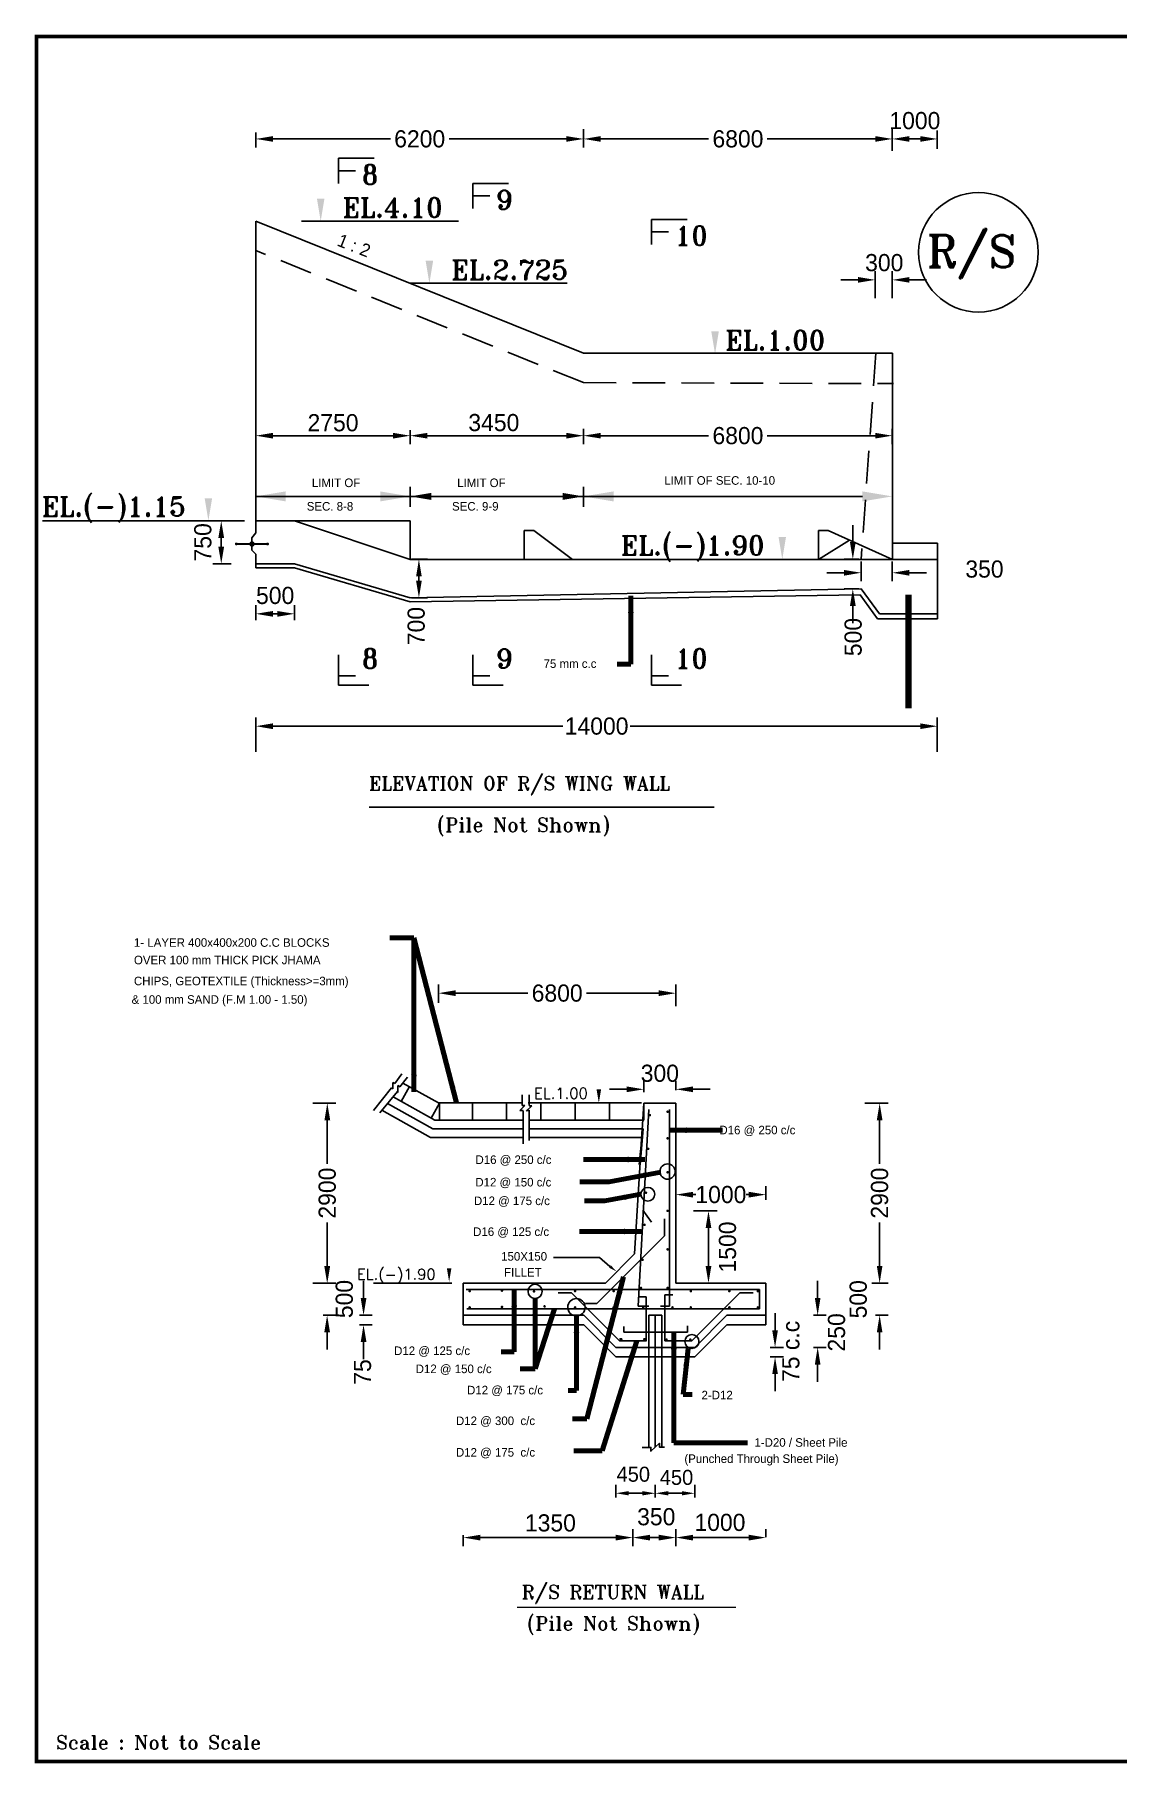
# Model space of a CAD drawing. Extents: x -377620 to 406987, y -326460 to -226264.
# Drawn here: x 245861 to 258494, y -253836 to -233666 of the extents above; entities that cross this region are included whole.
import ezdxf

# ---------------------------------------------------------------- set-up
doc = ezdxf.new("R2010")
doc.units = 0
doc.header["$LTSCALE"] = 300
doc.header["$MEASUREMENT"] = 0
doc.linetypes.add('DASHED2', pattern=[9.525, 6.35, -3.175])
doc.layers.get('DEFPOINTS').update_dxf_attribs({"linetype": 'CONTINUOUS'})
doc.layers.add('LINE', color=7, linetype='CONTINUOUS')
doc.styles.add('BIG', font='ROMANT.SHX')
doc.dimstyles.new('3', dxfattribs={"dimtxt": 225, "dimasz": 350, "dimexe": 100, "dimexo": 25, "dimgap": 9, "dimtad": 0, "dimdec": 0, "dimzin": 0, "dimdsep": 46, "dimtxsty": 'Standard', "dimcen": 0, "dimclrd": 5, "dimclre": 6, "dimclrt": 256, "dimadec": 0, "dimazin": 0, "dimtfac": 1, "dimtdec": 0, "dimtofl": 0, "dimtmove": 2, "dimatfit": 3, "dimfxl": 1, "dimtolj": 1, "dimtzin": 0, "dimarcsym": 0})

# ---------------------------------------------------------------- blocks, each defined once
blk = doc.blocks.new('*D185')
at = {"layer": 'DEFPOINTS', "color": 0}
for p in [(250232, -239788), (250232, -240238), (250345, -240238)]:
    blk.add_point(p, dxfattribs=at)
at = {"layer": 'LINE', "color": 7}
for p, q in [((250257, -239788), (250445, -239788)), ((250345, -239988), (250345, -240038)), ((250257, -240238), (250445, -240238))]:
    blk.add_line(p, q, dxfattribs=at)
for points in [[(250312, -239988), (250378, -239988), (250345, -239788)], [(250312, -240038), (250378, -240038), (250345, -240238)]]:
    blk.add_solid(points, dxfattribs=at)
at = {"layer": 'LINE', "color": 7, "insert": (250314, -240567), "char_height": 200, "attachment_point": 5, "rotation": 90}
blk.add_mtext('\\A1;700', dxfattribs=at)
blk = doc.blocks.new('*D186')
at = {"layer": 'DEFPOINTS', "color": 0}
for p in [(255407, -239788), (255504, -239788), (255504, -240132)]:
    blk.add_point(p, dxfattribs=at)
at = {"layer": 'LINE', "color": 7}
for p, q in [((255407, -239588), (255407, -239388)), ((255479, -239788), (255307, -239788)), ((255479, -240132), (255307, -240132)), ((255407, -240332), (255407, -240532))]:
    blk.add_line(p, q, dxfattribs=at)
for points in [[(255374, -239588), (255441, -239588), (255407, -239788)], [(255374, -240332), (255441, -240332), (255407, -240132)]]:
    blk.add_solid(points, dxfattribs=at)
at = {"layer": 'LINE', "color": 7, "insert": (255412, -240695), "char_height": 200, "attachment_point": 5, "rotation": 90}
blk.add_mtext('\\A1;500', dxfattribs=at)
blk = doc.blocks.new('*D187')
at = {"layer": 'DEFPOINTS', "color": 0}
for p in [(248442, -241735), (248442, -242058), (256393, -242058)]:
    blk.add_point(p, dxfattribs=at)
at = {"layer": 'LINE', "color": 7}
for p, q in [((248442, -242033), (248442, -241635)), ((248642, -241735), (252025, -241735)), ((256193, -241735), (252810, -241735)), ((256393, -242033), (256393, -241635))]:
    blk.add_line(p, q, dxfattribs=at)
for points in [[(248642, -241702), (248642, -241769), (248442, -241735)], [(256193, -241702), (256193, -241769), (256393, -241735)]]:
    blk.add_solid(points, dxfattribs=at)
at = {"layer": 'LINE', "color": 7, "insert": (252418, -241735), "char_height": 200, "attachment_point": 5}
blk.add_mtext('\\A1;14000', dxfattribs=at)
blk = doc.blocks.new('*D188')
at = {"layer": 'DEFPOINTS', "color": 0}
for p in [(248442, -240424), (248442, -240522), (248893, -240522)]:
    blk.add_point(p, dxfattribs=at)
at = {"layer": 'LINE', "color": 7}
for p, q in [((248442, -240497), (248442, -240324)), ((248893, -240497), (248893, -240324)), ((248693, -240424), (248642, -240424))]:
    blk.add_line(p, q, dxfattribs=at)
for points in [[(248642, -240391), (248642, -240458), (248442, -240424)], [(248693, -240391), (248693, -240458), (248893, -240424)]]:
    blk.add_solid(points, dxfattribs=at)
at = {"layer": 'LINE', "color": 7, "insert": (248668, -240211), "char_height": 200, "attachment_point": 5}
blk.add_mtext('\\A1;500', dxfattribs=at)
blk = doc.blocks.new('*D189')
at = {"layer": 'DEFPOINTS', "color": 0}
for p in [(248442, -238255), (248442, -238346), (250243, -238271)]:
    blk.add_point(p, dxfattribs=at)
at = {"layer": 'LINE', "color": 7}
for p, q in [((248442, -238280), (248442, -238446)), ((250043, -238346), (248642, -238346)), ((250243, -238296), (250243, -238446))]:
    blk.add_line(p, q, dxfattribs=at)
for points in [[(248642, -238313), (248642, -238379), (248442, -238346)], [(250043, -238313), (250043, -238379), (250243, -238346)]]:
    blk.add_solid(points, dxfattribs=at)
at = {"layer": 'LINE', "color": 7, "insert": (249343, -238196), "char_height": 200, "attachment_point": 5}
blk.add_mtext('\\A1;2750', dxfattribs=at)
blk = doc.blocks.new('*D190')
at = {"layer": 'DEFPOINTS', "color": 0}
for p in [(252266, -238239), (255868, -238239), (255868, -238346)]:
    blk.add_point(p, dxfattribs=at)
at = {"layer": 'LINE', "color": 7}
for p, q in [((252266, -238264), (252266, -238446)), ((252466, -238346), (253725, -238346)), ((255668, -238346), (254409, -238346)), ((255868, -238264), (255868, -238446))]:
    blk.add_line(p, q, dxfattribs=at)
for points in [[(252466, -238313), (252466, -238379), (252266, -238346)], [(255668, -238313), (255668, -238379), (255868, -238346)]]:
    blk.add_solid(points, dxfattribs=at)
at = {"layer": 'LINE', "color": 7, "insert": (254067, -238346), "char_height": 200, "attachment_point": 5}
blk.add_mtext('\\A1;6800', dxfattribs=at)
blk = doc.blocks.new('*D191')
at = {"layer": 'DEFPOINTS', "color": 0}
for p in [(248156, -239338), (248039, -239841), (248178, -239841)]:
    blk.add_point(p, dxfattribs=at)
at = {"layer": 'LINE', "color": 7}
for p, q in [((248131, -239338), (247939, -239338)), ((248039, -239538), (248039, -239641)), ((248153, -239841), (247939, -239841))]:
    blk.add_line(p, q, dxfattribs=at)
for points in [[(248005, -239538), (248072, -239538), (248039, -239338)], [(248005, -239641), (248072, -239641), (248039, -239841)]]:
    blk.add_solid(points, dxfattribs=at)
at = {"layer": 'LINE', "color": 7, "insert": (247825, -239590), "char_height": 200, "attachment_point": 5, "rotation": 90}
blk.add_mtext('\\A1;750', dxfattribs=at)
blk = doc.blocks.new('*D192')
at = {"layer": 'DEFPOINTS', "color": 0}
for p in [(255668, -236528), (255668, -236767), (255868, -236767)]:
    blk.add_point(p, dxfattribs=at)
at = {"layer": 'LINE', "color": 7}
for p, q in [((255468, -236528), (255268, -236528)), ((255668, -236742), (255668, -236428)), ((255868, -236742), (255868, -236428)), ((256068, -236528), (256268, -236528))]:
    blk.add_line(p, q, dxfattribs=at)
for points in [[(255468, -236495), (255468, -236561), (255668, -236528)], [(256068, -236495), (256068, -236561), (255868, -236528)]]:
    blk.add_solid(points, dxfattribs=at)
at = {"layer": 'LINE', "color": 7, "insert": (255774, -236328), "char_height": 200, "attachment_point": 5}
blk.add_mtext('\\A1;300', dxfattribs=at)
blk = doc.blocks.new('*D193')
at = {"layer": 'DEFPOINTS', "color": 0}
for p in [(252266, -234743), (255868, -234743), (255868, -234884)]:
    blk.add_point(p, dxfattribs=at)
at = {"layer": 'LINE', "color": 7}
for p, q in [((252266, -234768), (252266, -234984)), ((255868, -234768), (255868, -234984)), ((252466, -234884), (253725, -234884)), ((255668, -234884), (254409, -234884))]:
    blk.add_line(p, q, dxfattribs=at)
for points in [[(252466, -234851), (252466, -234917), (252266, -234884)], [(255668, -234851), (255668, -234917), (255868, -234884)]]:
    blk.add_solid(points, dxfattribs=at)
at = {"layer": 'LINE', "color": 7, "insert": (254067, -234884), "char_height": 200, "attachment_point": 5}
blk.add_mtext('\\A1;6800', dxfattribs=at)
blk = doc.blocks.new('*D194')
at = {"layer": 'DEFPOINTS', "color": 0}
for p in [(256393, -234884), (255868, -235049), (256393, -235026)]:
    blk.add_point(p, dxfattribs=at)
at = {"layer": 'LINE', "color": 7}
for p, q in [((255868, -235024), (255868, -234784)), ((256068, -234884), (256193, -234884)), ((256393, -235001), (256393, -234784))]:
    blk.add_line(p, q, dxfattribs=at)
for points in [[(256068, -234851), (256068, -234917), (255868, -234884)], [(256193, -234851), (256193, -234917), (256393, -234884)]]:
    blk.add_solid(points, dxfattribs=at)
at = {"layer": 'LINE', "color": 7, "insert": (256131, -234671), "char_height": 200, "attachment_point": 5}
blk.add_mtext('\\A1;1000', dxfattribs=at)
blk = doc.blocks.new('*D195')
at = {"layer": 'DEFPOINTS', "color": 0}
for p in [(252266, -234743), (248442, -234784), (252266, -234884)]:
    blk.add_point(p, dxfattribs=at)
at = {"layer": 'LINE', "color": 7}
for p, q in [((252266, -234768), (252266, -234984)), ((248442, -234809), (248442, -234984)), ((248642, -234884), (250012, -234884)), ((252066, -234884), (250696, -234884))]:
    blk.add_line(p, q, dxfattribs=at)
for points in [[(248642, -234851), (248642, -234917), (248442, -234884)], [(252066, -234851), (252066, -234917), (252266, -234884)]]:
    blk.add_solid(points, dxfattribs=at)
at = {"layer": 'LINE', "color": 7, "insert": (250354, -234884), "char_height": 200, "attachment_point": 5}
blk.add_mtext('\\A1;6200', dxfattribs=at)
blk = doc.blocks.new('*D196')
at = {"layer": 'DEFPOINTS', "color": 0}
for p in [(255504, -239788), (255868, -239788), (255504, -239945)]:
    blk.add_point(p, dxfattribs=at)
at = {"layer": 'LINE', "color": 7}
for p, q in [((255304, -239945), (255104, -239945)), ((255504, -239813), (255504, -240045)), ((255868, -239813), (255868, -240045)), ((256068, -239945), (256268, -239945))]:
    blk.add_line(p, q, dxfattribs=at)
for points in [[(255304, -239912), (255304, -239979), (255504, -239945)], [(256068, -239912), (256068, -239979), (255868, -239945)]]:
    blk.add_solid(points, dxfattribs=at)
at = {"layer": 'LINE', "color": 7, "insert": (256943, -239903), "char_height": 200, "attachment_point": 5}
blk.add_mtext('\\A1;350', dxfattribs=at)
blk = doc.blocks.new('*D197')
at = {"layer": 'DEFPOINTS', "color": 0}
for p in [(250243, -238255), (250243, -238346), (252266, -238271)]:
    blk.add_point(p, dxfattribs=at)
at = {"layer": 'LINE', "color": 7}
for p, q in [((250243, -238280), (250243, -238446)), ((252066, -238346), (250443, -238346)), ((252266, -238296), (252266, -238446))]:
    blk.add_line(p, q, dxfattribs=at)
for points in [[(250443, -238313), (250443, -238379), (250243, -238346)], [(252066, -238313), (252066, -238379), (252266, -238346)]]:
    blk.add_solid(points, dxfattribs=at)
at = {"layer": 'LINE', "color": 7, "insert": (251219, -238194), "char_height": 200, "attachment_point": 5}
blk.add_mtext('\\A1;3450', dxfattribs=at)
blk = doc.blocks.new('*D793')
at = {"layer": 'DEFPOINTS', "color": 0}
for p in [(254417, -248982), (254500, -248982), (254417, -249094)]:
    blk.add_point(p, dxfattribs=at)
at = {"layer": 'LINE', "color": 7}
for p, q in [((254500, -248782), (254500, -248582)), ((254442, -248982), (254600, -248982)), ((254442, -249094), (254600, -249094)), ((254500, -249294), (254500, -249494))]:
    blk.add_line(p, q, dxfattribs=at)
for points in [[(254467, -248782), (254533, -248782), (254500, -248982)], [(254467, -249294), (254533, -249294), (254500, -249094)]]:
    blk.add_solid(points, dxfattribs=at)
at = {"layer": 'LINE', "color": 7, "insert": (254685, -249029), "char_height": 200, "attachment_point": 5, "rotation": 90}
blk.add_mtext('\\A1;75 c.c', dxfattribs=at)
blk = doc.blocks.new('*D794')
at = {"layer": 'DEFPOINTS', "color": 0}
for p in [(249203, -248232), (249274, -248232), (249203, -248607)]:
    blk.add_point(p, dxfattribs=at)
at = {"layer": 'LINE', "color": 7}
for p, q in [((249274, -248032), (249274, -247832)), ((249228, -248232), (249374, -248232)), ((249228, -248607), (249374, -248607)), ((249274, -248807), (249274, -249007))]:
    blk.add_line(p, q, dxfattribs=at)
for points in [[(249241, -248032), (249308, -248032), (249274, -248232)], [(249241, -248807), (249308, -248807), (249274, -248607)]]:
    blk.add_solid(points, dxfattribs=at)
at = {"layer": 'LINE', "color": 7, "insert": (249475, -248418), "char_height": 200, "attachment_point": 5, "rotation": 90}
blk.add_mtext('\\A1;500', dxfattribs=at)
blk = doc.blocks.new('*D795')
at = {"layer": 'DEFPOINTS', "color": 0}
for p in [(253343, -247147), (254393, -247200), (254393, -247286)]:
    blk.add_point(p, dxfattribs=at)
at = {"layer": 'LINE', "color": 7}
for p, q in [((253343, -247172), (253343, -247300)), ((253543, -247200), (253576, -247200)), ((254193, -247200), (254161, -247200)), ((254393, -247261), (254393, -247100))]:
    blk.add_line(p, q, dxfattribs=at)
for points in [[(253543, -247167), (253543, -247234), (253343, -247200)], [(254193, -247167), (254193, -247234), (254393, -247200)]]:
    blk.add_solid(points, dxfattribs=at)
at = {"layer": 'LINE', "color": 7, "insert": (253868, -247200), "char_height": 200, "attachment_point": 5}
blk.add_mtext('\\A1;1000', dxfattribs=at)
blk = doc.blocks.new('*D796')
at = {"layer": 'DEFPOINTS', "color": 0}
for p in [(254922, -248607), (254997, -248607), (254922, -248982)]:
    blk.add_point(p, dxfattribs=at)
at = {"layer": 'LINE', "color": 7}
for p, q in [((254997, -248407), (254997, -248207)), ((254947, -248607), (255097, -248607)), ((254947, -248982), (255097, -248982)), ((254997, -249182), (254997, -249382))]:
    blk.add_line(p, q, dxfattribs=at)
for points in [[(254964, -248407), (255030, -248407), (254997, -248607)], [(254964, -249182), (255030, -249182), (254997, -248982)]]:
    blk.add_solid(points, dxfattribs=at)
at = {"layer": 'LINE', "color": 7, "insert": (255218, -248807), "char_height": 200, "attachment_point": 5, "rotation": 90}
blk.add_mtext('\\A1;250', dxfattribs=at)
blk = doc.blocks.new('*D797')
at = {"layer": 'DEFPOINTS', "color": 0}
for p in [(255645, -248232), (255720, -248232), (255645, -248607)]:
    blk.add_point(p, dxfattribs=at)
at = {"layer": 'LINE', "color": 7}
for p, q in [((255720, -248032), (255720, -247832)), ((255670, -248232), (255820, -248232)), ((255670, -248607), (255820, -248607)), ((255720, -248807), (255720, -249007))]:
    blk.add_line(p, q, dxfattribs=at)
for points in [[(255687, -248032), (255753, -248032), (255720, -248232)], [(255687, -248807), (255753, -248807), (255720, -248607)]]:
    blk.add_solid(points, dxfattribs=at)
at = {"layer": 'LINE', "color": 7, "insert": (255471, -248421), "char_height": 200, "attachment_point": 5, "rotation": 90}
blk.add_mtext('\\A1;500', dxfattribs=at)
blk = doc.blocks.new('*D798')
at = {"layer": 'DEFPOINTS', "color": 0}
for p in [(255524, -246132), (255720, -246132), (255603, -248232)]:
    blk.add_point(p, dxfattribs=at)
at = {"layer": 'LINE', "color": 7}
for p, q in [((255549, -246132), (255820, -246132)), ((255720, -246332), (255720, -246839)), ((255720, -248032), (255720, -247524)), ((255628, -248232), (255820, -248232))]:
    blk.add_line(p, q, dxfattribs=at)
for points in [[(255687, -246332), (255753, -246332), (255720, -246132)], [(255687, -248032), (255753, -248032), (255720, -248232)]]:
    blk.add_solid(points, dxfattribs=at)
at = {"layer": 'LINE', "color": 7, "insert": (255720, -247182), "char_height": 200, "attachment_point": 5, "rotation": 90}
blk.add_mtext('\\A1;2900', dxfattribs=at)
blk = doc.blocks.new('*D783')
at = {"layer": 'DEFPOINTS', "color": 0}
for p in [(249081, -246132), (249276, -246132), (249081, -248232)]:
    blk.add_point(p, dxfattribs=at)
at = {"layer": 'LINE', "color": 7}
for p, q in [((249106, -246132), (249376, -246132)), ((249276, -246332), (249276, -246839)), ((249276, -248032), (249276, -247524)), ((249106, -248232), (249376, -248232))]:
    blk.add_line(p, q, dxfattribs=at)
for points in [[(249243, -246332), (249310, -246332), (249276, -246132)], [(249243, -248032), (249310, -248032), (249276, -248232)]]:
    blk.add_solid(points, dxfattribs=at)
at = {"layer": 'LINE', "color": 7, "insert": (249276, -247182), "char_height": 200, "attachment_point": 5, "rotation": 90}
blk.add_mtext('\\A1;2900', dxfattribs=at)
blk = doc.blocks.new('*D784')
at = {"layer": 'DEFPOINTS', "color": 0}
for p in [(253343, -251148), (254393, -251201), (254393, -251221)]:
    blk.add_point(p, dxfattribs=at)
at = {"layer": 'LINE', "color": 7}
for p, q in [((254393, -251196), (254393, -251101)), ((253343, -251173), (253343, -251301)), ((253543, -251201), (254193, -251201))]:
    blk.add_line(p, q, dxfattribs=at)
for points in [[(253543, -251168), (253543, -251235), (253343, -251201)], [(254193, -251168), (254193, -251235), (254393, -251201)]]:
    blk.add_solid(points, dxfattribs=at)
at = {"layer": 'LINE', "color": 7, "insert": (253857, -251025), "char_height": 200, "attachment_point": 5}
blk.add_mtext('\\A1;1000', dxfattribs=at)
blk = doc.blocks.new('*D785')
at = {"layer": 'DEFPOINTS', "color": 0}
for p in [(253563, -250684), (253103, -250760), (253563, -250760)]:
    blk.add_point(p, dxfattribs=at)
at = {"layer": 'LINE', "color": 7}
for p, q in [((253103, -250735), (253103, -250584)), ((253253, -250684), (253413, -250684)), ((253563, -250735), (253563, -250584))]:
    blk.add_line(p, q, dxfattribs=at)
for points in [[(253253, -250659), (253253, -250709), (253103, -250684)], [(253413, -250659), (253413, -250709), (253563, -250684)]]:
    blk.add_solid(points, dxfattribs=at)
at = {"layer": 'LINE', "color": 7, "insert": (253350, -250500), "char_height": 175, "attachment_point": 5}
blk.add_mtext('\\A1;450', dxfattribs=at)
blk = doc.blocks.new('*D786')
at = {"layer": 'DEFPOINTS', "color": 0}
for p in [(252841, -251076), (253343, -251076), (252841, -251201)]:
    blk.add_point(p, dxfattribs=at)
at = {"layer": 'LINE', "color": 7}
for p, q in [((252841, -251101), (252841, -251301)), ((253343, -251101), (253343, -251301)), ((253143, -251201), (253041, -251201))]:
    blk.add_line(p, q, dxfattribs=at)
for points in [[(253041, -251168), (253041, -251235), (252841, -251201)], [(253143, -251168), (253143, -251235), (253343, -251201)]]:
    blk.add_solid(points, dxfattribs=at)
at = {"layer": 'LINE', "color": 7, "insert": (253114, -250959), "char_height": 200, "attachment_point": 5}
blk.add_mtext('\\A1;350', dxfattribs=at)
blk = doc.blocks.new('*D787')
at = {"layer": 'DEFPOINTS', "color": 0}
for p in [(250863, -251146), (250863, -251201), (252841, -251146)]:
    blk.add_point(p, dxfattribs=at)
at = {"layer": 'LINE', "color": 7}
for p, q in [((250863, -251171), (250863, -251301)), ((252641, -251201), (251063, -251201)), ((252841, -251171), (252841, -251301))]:
    blk.add_line(p, q, dxfattribs=at)
for points in [[(251063, -251168), (251063, -251235), (250863, -251201)], [(252641, -251168), (252641, -251235), (252841, -251201)]]:
    blk.add_solid(points, dxfattribs=at)
at = {"layer": 'LINE', "color": 7, "insert": (251879, -251031), "char_height": 200, "attachment_point": 5}
blk.add_mtext('\\A1;1350', dxfattribs=at)
blk = doc.blocks.new('*D788')
at = {"layer": 'DEFPOINTS', "color": 0}
for p in [(249628, -248607), (249699, -248607), (249628, -248719)]:
    blk.add_point(p, dxfattribs=at)
at = {"layer": 'LINE', "color": 7}
for p, q in [((249699, -248407), (249699, -248207)), ((249653, -248607), (249799, -248607)), ((249653, -248719), (249799, -248719)), ((249699, -248919), (249699, -249119))]:
    blk.add_line(p, q, dxfattribs=at)
for points in [[(249666, -248407), (249733, -248407), (249699, -248607)], [(249666, -248919), (249733, -248919), (249699, -248719)]]:
    blk.add_solid(points, dxfattribs=at)
at = {"layer": 'LINE', "color": 7, "insert": (249688, -249269), "char_height": 200, "attachment_point": 5, "rotation": 90}
blk.add_mtext('\\A1;75', dxfattribs=at)
blk = doc.blocks.new('*D789')
at = {"layer": 'DEFPOINTS', "color": 0}
for p in [(250572, -244850), (250572, -244989), (253343, -245025)]:
    blk.add_point(p, dxfattribs=at)
at = {"layer": 'LINE', "color": 7}
for p, q in [((250572, -244964), (250572, -244750)), ((250772, -244850), (251615, -244850)), ((253143, -244850), (252300, -244850)), ((253343, -245000), (253343, -244750))]:
    blk.add_line(p, q, dxfattribs=at)
for points in [[(250772, -244816), (250772, -244883), (250572, -244850)], [(253143, -244816), (253143, -244883), (253343, -244850)]]:
    blk.add_solid(points, dxfattribs=at)
at = {"layer": 'LINE', "color": 7, "insert": (251958, -244850), "char_height": 200, "attachment_point": 5}
blk.add_mtext('\\A1;6800', dxfattribs=at)
blk = doc.blocks.new('*D790')
at = {"layer": 'DEFPOINTS', "color": 0}
for p in [(252968, -246028), (253343, -245971), (253343, -246007)]:
    blk.add_point(p, dxfattribs=at)
at = {"layer": 'LINE', "color": 7}
for p, q in [((252768, -245971), (252568, -245971)), ((252968, -246003), (252968, -245871)), ((253343, -245982), (253343, -245871)), ((253543, -245971), (253743, -245971))]:
    blk.add_line(p, q, dxfattribs=at)
for points in [[(252768, -245938), (252768, -246005), (252968, -245971)], [(253543, -245938), (253543, -246005), (253343, -245971)]]:
    blk.add_solid(points, dxfattribs=at)
at = {"layer": 'LINE', "color": 7, "insert": (253156, -245785), "char_height": 200, "attachment_point": 5}
blk.add_mtext('\\A1;300', dxfattribs=at)
blk = doc.blocks.new('*D791')
at = {"layer": 'DEFPOINTS', "color": 0}
for p in [(253103, -250684), (252642, -250760), (253103, -250760)]:
    blk.add_point(p, dxfattribs=at)
at = {"layer": 'LINE', "color": 7}
for p, q in [((252642, -250735), (252642, -250584)), ((252792, -250684), (252953, -250684)), ((253103, -250735), (253103, -250584))]:
    blk.add_line(p, q, dxfattribs=at)
for points in [[(252792, -250659), (252792, -250709), (252642, -250684)], [(252953, -250659), (252953, -250709), (253103, -250684)]]:
    blk.add_solid(points, dxfattribs=at)
at = {"layer": 'LINE', "color": 7, "insert": (252846, -250463), "char_height": 175, "attachment_point": 5}
blk.add_mtext('\\A1;450', dxfattribs=at)
blk = doc.blocks.new('*D792')
at = {"layer": 'DEFPOINTS', "color": 0}
for p in [(253523, -247390), (253598, -248232), (253723, -248232)]:
    blk.add_point(p, dxfattribs=at)
at = {"layer": 'LINE', "color": 7}
for p, q in [((253548, -247390), (253823, -247390)), ((253723, -247590), (253723, -248032)), ((253623, -248232), (253823, -248232))]:
    blk.add_line(p, q, dxfattribs=at)
for points in [[(253690, -247590), (253757, -247590), (253723, -247390)], [(253690, -248032), (253757, -248032), (253723, -248232)]]:
    blk.add_solid(points, dxfattribs=at)
at = {"layer": 'LINE', "color": 7, "insert": (253946, -247811), "char_height": 200, "attachment_point": 5, "rotation": 90}
blk.add_mtext('\\A1;1500', dxfattribs=at)

msp = doc.modelspace()

# ---------------------------------------------------------------- linework, layer by layer
at = {"layer": 'LINE', "color": 7}
for p, q in [((249406.5387, -235109.3158), (249406.5387, -235403.3158)), ((249406.5387, -235109.3158), (249822.5387, -235109.3158)), ((249406.5387, -235254.3158), (249605.5387, -235254.3158)), ((250973.222, -235403.3158), (250973.222, -235697.3158)), ((250973.222, -235403.3158), (251389.222, -235403.3158)), ((250973.222, -235548.3158), (251172.222, -235548.3158)), ((252266.1021, -237383.5873), (248442.1021, -235842.5888)), ((248442.1021, -235842.5888), (248442.1021, -239338.4559)), ((248442.1021, -235842.5888), (248442.1021, -236842.5888)), ((248975.1021, -235842.5888), (250808.1021, -235842.5888)), ((253057.2815, -235822.0396), (253057.2815, -236116.0396)), ((253057.2815, -235822.0396), (253473.2815, -235822.0396)), ((253057.2815, -235967.0396), (253256.2815, -235967.0396)), ((250243.1738, -236568.386), (252076.1738, -236568.386)), ((252266.1021, -237383.5873), (255868.1738, -237383.5873)), ((255868.1738, -237383.5873), (255868.1738, -239788.4559)), ((250243.1738, -238941.3158), (250243.1738, -239176.3158)), ((250243.1738, -238941.3158), (250243.1738, -239176.3158)), ((252266.1021, -238941.3158), (252266.1021, -239176.3158)), ((255868.1738, -238930.3158), (255868.1738, -239154.3158)), ((248442.1021, -239054.5726), (254522.5051, -239054.3158)), ((255518.1738, -239054.3158), (254522.5051, -239054.3158)), ((245953.6815, -239338.4559), (248225.9757, -239338.4559)), ((248312.1021, -239338.4559), (246721.1021, -239338.4559)), ((248893.1738, -239338.4559), (248442.1021, -239338.4559)), ((250243.1738, -239788.4559), (248893.1738, -239338.4559)), ((248893.1738, -239338.4559), (250243.1738, -239338.4559)), ((250243.1738, -239788.4559), (250243.1738, -239338.4559)), ((251573.1848, -239450.9559), (251685.6848, -239450.9559)), ((251573.1848, -239788.4559), (251573.1848, -239450.9559)), ((251685.6848, -239450.9559), (252135.6848, -239788.4559)), ((255005.6738, -239450.9559), (255118.1738, -239450.9559)), ((255005.6738, -239450.9559), (255005.6738, -239788.4559)), ((255005.6738, -239788.4559), (255370.0759, -239564.3118)), ((255868.1738, -239788.4559), (255118.1738, -239450.9559)), ((255868.1738, -239600.9559), (256393.1738, -239600.9559)), ((256393.1738, -239600.9559), (256393.1738, -240482.2059)), ((256393.1738, -239600.9559), (256393.1738, -239788.4559)), ((250243.1738, -239788.4559), (256393.1738, -239788.4559)), ((248893.1738, -239840.6783), (248442.1021, -239840.6783)), ((248893.1738, -239886.884), (248442.1021, -239886.884)), ((250243.9254, -240238.0969), (248893.1738, -239840.6783)), ((250243.1738, -240284.2692), (248893.1738, -239886.884)), ((250243.1738, -240238.1121), (255504.0106, -240131.6506)), ((250243.1738, -240284.2692), (255493.7169, -240200.9559)), ((255493.7169, -240200.9559), (255695.4174, -240482.2059)), ((255504.0106, -240131.6506), (255718.7169, -240425.9559)), ((255695.4174, -240482.2059), (256393.7169, -240482.2059)), ((255718.7169, -240425.9559), (256393.7169, -240425.9559)), ((249406.5387, -240902.3158), (249406.5387, -241256.3158)), ((250973.222, -240902.3158), (250973.222, -241256.3158)), ((253057.2815, -240902.3158), (253057.2815, -241256.3158)), ((249406.5387, -241147.3158), (249604.5387, -241147.3158)), ((250973.222, -241147.3158), (251171.222, -241147.3158)), ((253057.2815, -241147.3158), (253255.2815, -241147.3158)), ((249406.5387, -241256.3158), (249759.5387, -241256.3158)), ((250973.222, -241256.3158), (251326.222, -241256.3158)), ((253057.2815, -241256.3158), (253410.2815, -241256.3158)), ((250145.8232, -245791.5692), (250062.9232, -245905.3395)), ((250210.5635, -245829.7531), (250123.5185, -245943.5234)), ((250023.5458, -245954.9847), (249813.9911, -246219.7986)), ((250096.0832, -245998.4242), (249888.8058, -246245.9441)), ((250042.1983, -245965.3274), (250025.6182, -245952.9161)), ((250062.9232, -245905.3395), (250042.1983, -245890.8596)), ((250042.1983, -245890.8596), (250042.1983, -245965.3274)), ((250532.0189, -246331.6888), (250044.5323, -246059.9836)), ((250100.721, -246009.717), (250086.2136, -245999.3742)), ((250125.591, -245943.5234), (250100.721, -245926.975)), ((250100.721, -245926.975), (250100.721, -246009.717)), ((250234.5961, -245936.9502), (250137.2268, -246111.6478)), ((250572.049, -246130.5703), (250157.2807, -245899.3953)), ((251549.6582, -246035.4085), (251549.6582, -246159.5215)), ((251630.8317, -246034.3755), (251630.8317, -246160.1333)), ((250480.0467, -246531.6888), (249913.8065, -246216.0896)), ((250506.0328, -246431.6888), (249979.1694, -246138.0366)), ((250583.9911, -246131.6888), (250486.6218, -246306.3863)), ((251549.6582, -246130.5703), (250572.049, -246130.5703)), ((250583.9911, -246131.6888), (250583.9911, -246331.6888)), ((250968.2575, -246331.6888), (250968.2575, -246131.6888)), ((251368.2575, -246331.6888), (251368.2575, -246131.6888)), ((251580.7456, -246159.5215), (251520.6432, -246217.4409)), ((251520.6432, -246217.4409), (251549.6582, -246217.4409)), ((251532.5853, -246218.5594), (251561.6003, -246218.5594)), ((251549.6582, -246159.5215), (251580.7456, -246159.5215)), ((251561.6003, -246220.6279), (251561.6003, -246605.7986)), ((251661.8697, -246163.2234), (251594.6209, -246225.181)), ((251600.9777, -246218.5594), (251629.9927, -246218.5594)), ((252141.2512, -246130.5703), (251618.8896, -246130.5703)), ((251630.8317, -246163.2234), (251661.8697, -246163.2234)), ((251630.8317, -246216.0256), (251630.8317, -246568.7986)), ((251768.2575, -246331.6888), (251768.2575, -246131.6888)), ((252942.4708, -246130.5703), (252042.4708, -246130.5703)), ((252168.2575, -246331.6888), (252168.2575, -246131.6888)), ((252568.2575, -246331.6888), (252568.2575, -246131.6888)), ((252968.2575, -246131.6888), (252862.0538, -247890.6896)), ((252902.4652, -248502.4991), (253026.158, -246206.6888)), ((252968.2575, -246131.6888), (253343.2575, -246131.6888)), ((252968.2575, -246331.6888), (252968.2575, -246131.6888)), ((253268.2575, -248502.4991), (253268.2575, -246206.6888)), ((253343.2575, -248231.6888), (253343.2575, -246131.6888)), ((251561.6003, -246431.6888), (250506.0328, -246431.6888)), ((251561.6003, -246331.6888), (250532.0189, -246331.6888)), ((252153.1933, -246331.6888), (251630.8317, -246331.6888)), ((252153.1933, -246431.6888), (251630.8317, -246431.6888)), ((252968.2575, -246331.6888), (252054.413, -246331.6888)), ((252962.2529, -246431.6888), (252054.413, -246431.6888)), ((252956.9911, -246431.6888), (252916.4652, -246848.7986)), ((252950.9704, -246431.6888), (252920.4652, -246848.7986)), ((252962.2529, -246431.6888), (252924.8213, -246851.1027)), ((251561.6003, -246531.6888), (250480.0467, -246531.6888)), ((252153.1933, -246531.6888), (251630.8317, -246531.6888)), ((252956.2482, -246531.6888), (252054.413, -246531.6888)), ((252957.4652, -247379.417), (253059.4652, -247522.417)), ((253210.0547, -247680.6858), (253210.0547, -247481.1801)), ((253210.0547, -247680.6858), (252422.5547, -248468.1858)), ((252451.0386, -247933.6571), (251915.5679, -247933.6571)), ((252573.3769, -248038.8586), (252451.0386, -247933.6571)), ((252862.0538, -247890.6896), (252521.0546, -248231.6888)), ((250729.049, -248231.6888), (249816.2932, -248231.6888)), ((250862.6729, -248231.6888), (252521.0546, -248231.6888)), ((250862.6729, -248231.6888), (250862.6729, -248719.1888)), ((251980.049, -248231.6888), (251033.049, -248231.6888)), ((253343.2575, -248231.6888), (254393.2575, -248231.6888)), ((254393.2575, -248719.1888), (254393.2575, -248231.6888)), ((250896.049, -248306.6888), (252743.2575, -248306.6888)), ((252125.8282, -248346.1844), (251970.3326, -248346.1844)), ((252686.3326, -248906.6888), (252125.8282, -248346.1844)), ((252422.5547, -248468.1858), (252289.049, -248468.1858)), ((252743.2575, -248306.6888), (253343.2575, -248306.6888)), ((252997.9994, -248906.6888), (252997.9994, -248390.417)), ((253215.1852, -248906.6888), (253215.1852, -248368.417)), ((253343.2575, -248306.6888), (254318.2575, -248306.6888)), ((253527.3178, -248906.6888), (254087.8222, -248346.1844)), ((254087.8222, -248346.1844), (254243.3178, -248346.1844)), ((254318.2575, -248531.6888), (254318.2575, -248306.6888)), ((250862.6729, -248606.6888), (252267.2595, -248606.6888)), ((250905.049, -248531.6888), (254318.2575, -248531.6888)), ((252642.2595, -248981.6888), (252267.2595, -248606.6888)), ((253026.158, -248502.4991), (252902.4652, -248502.4991)), ((253027.6557, -250149.6801), (253027.6557, -248606.6888)), ((253027.6557, -248606.6888), (253177.6557, -248606.6888)), ((253102.6557, -250146.074), (253102.6557, -248606.6888)), ((253162.4652, -248502.4991), (253268.2575, -248502.4991)), ((253177.6557, -250145.6801), (253177.6557, -248606.6888)), ((253177.6557, -250145.6801), (253177.6557, -248606.6888)), ((253563.0518, -248981.6888), (253938.0518, -248606.6888)), ((253938.0518, -248606.6888), (254393.2575, -248606.6888)), ((250862.6729, -248719.1888), (252267.2595, -248719.1888)), ((252642.2595, -249094.1888), (252267.2595, -248719.1888)), ((252735.6557, -248802.9388), (252735.6557, -248737.417)), ((253478.448, -248802.9388), (252735.6557, -248802.9388)), ((253478.448, -248802.9388), (253478.448, -248729.417)), ((253563.0518, -249094.1888), (253938.0518, -248719.1888)), ((253938.0518, -248719.1888), (254393.2575, -248719.1888)), ((252642.2595, -248981.6888), (253563.0518, -248981.6888)), ((252686.3326, -248906.6888), (252998.4652, -248906.6888)), ((253527.3178, -248906.6888), (253215.1852, -248906.6888)), ((252642.2595, -249094.1888), (253073.5518, -249094.1888)), ((253563.0518, -249094.1888), (252642.2595, -249094.1888))]:
    msp.add_line(p, q, dxfattribs=at)
at = {"layer": 'LINE', "color": 7, "linetype": 'DASHED2', "ltscale": 0.2}
for p, q in [((252266.1021, -237727.0922), (248442.1021, -236186.0937)), ((255676.373, -237383.5873), (255504.0106, -239788.4559)), ((252266.1021, -237727.0922), (255883.6016, -237738.0873))]:
    msp.add_line(p, q, dxfattribs=at)
at = {"layer": 'LINE'}
for p, q in [((252997.9994, -248390.417), (252906.4652, -248390.417)), ((253215.1852, -248368.417), (253305.4652, -248368.417))]:
    msp.add_line(p, q, dxfattribs=at)
at = {"layer": 'LINE', "color": 7, "lineweight": 40, "const_width": 42.8247}
msp.add_lwpolyline([(245882.5183, -253814.2735), (274344.1644, -253814.2735), (274344.1644, -233687.8237), (245882.5183, -233687.8237)], close=True, dxfattribs=at)
at = {"layer": 'LINE', "color": 7}
for points in [[(248442.1021, -239338.4559), (248442.1021, -239477.7789), (248397.4148, -239538.8114), (248397.4148, -239680.268), (248442.1021, -239729.33), (248442.1021, -239886.884)], [(253209.9471, -250145.6801), (253150.9471, -250145.6801), (253150.9471, -250100.6801), (253050.9471, -250194.6801), (253050.9471, -250149.6801), (252947.9471, -250149.6801)]]:
    msp.add_lwpolyline(points, dxfattribs=at)
for points, const_width in [([(248223.2006, -239609.2654, -1), (248206.599, -239609.2654, -1)], 16.6016), ([(248413.095, -239609.2654, -1), (248381.552, -239609.2654, -1)], 31.543), ([(248588.0478, -239609.2654, -1), (248571.4462, -239609.2654, -1)], 16.6016), ([(253031.8719, -246271.9327, 1), (253046.8719, -246271.9327, 1)], 15), ([(253238.9437, -246233.1361, 1), (253253.9437, -246233.1361, 1)], 15), ([(253012.8719, -246665.3803, 1), (253027.8719, -246665.3803, 1)], 15), ([(253238.9437, -246543.0956, 1), (253253.9437, -246543.0956, 1)], 15), ([(253238.9437, -246939.0956, 1), (253253.9437, -246939.0956, 1)], 15), ([(252985.8719, -247178.1152, 1), (253000.8719, -247178.1152, 1)], 15), ([(253238.9437, -247389.0956, 1), (253253.9437, -247389.0956, 1)], 15), ([(252968.8719, -247551.7435, 1), (252983.8719, -247551.7435, 1)], 15), ([(253238.9437, -247839.0956, 1), (253253.9437, -247839.0956, 1)], 15), ([(252946.8719, -247961.146, 1), (252961.8719, -247961.146, 1)], 15), ([(252927.8719, -248289.0956, 1), (252942.8719, -248289.0956, 1)], 15), ([(253238.9437, -248289.0956, 1), (253253.9437, -248289.0956, 1)], 15), ([(250929.428, -248325.4572, 1), (250944.428, -248325.4572, 1)], 15), ([(251306.5688, -248319.8747, 1), (251321.5688, -248319.8747, 1)], 15), ([(251680.428, -248329.4572, 1), (251695.428, -248329.4572, 1)], 15), ([(252159.428, -248325.4572, 1), (252174.428, -248325.4572, 1)], 15), ([(252609.428, -248325.4572, 1), (252624.428, -248325.4572, 1)], 15), ([(253509.428, -248325.4572, 1), (253524.428, -248325.4572, 1)], 15), ([(253959.428, -248325.4572, 1), (253974.428, -248325.4572, 1)], 15), ([(254291.649, -248325.4572, 1), (254306.649, -248325.4572, 1)], 15), ([(250929.428, -248515.7128, 1), (250944.428, -248515.7128, 1)], 15), ([(251306.5688, -248510.1303, 1), (251321.5688, -248510.1303, 1)], 15), ([(251803.428, -248503.7128, 1), (251818.428, -248503.7128, 1)], 15), ([(252159.428, -248515.7128, 1), (252174.428, -248515.7128, 1)], 15), ([(252609.428, -248515.7128, 1), (252624.428, -248515.7128, 1)], 15), ([(252954.5458, -248515.7128, 1), (252969.5458, -248515.7128, 1)], 15), ([(253295.2935, -248515.7128, 1), (253310.2935, -248515.7128, 1)], 15), ([(253509.428, -248515.7128, 1), (253524.428, -248515.7128, 1)], 15), ([(253959.428, -248515.7128, 1), (253974.428, -248515.7128, 1)], 15), ([(254291.649, -248515.7128, 1), (254306.649, -248515.7128, 1)], 15), ([(252690.5479, -248885.9536, 1), (252705.5479, -248885.9536, 1)], 15), ([(252698.4501, -248887.6681, 1), (252713.4501, -248887.6681, 1)], 15), ([(252967.3422, -248885.9536, 1), (252982.3422, -248885.9536, 1)], 15), ([(252975.2444, -248887.6681, 1), (252990.2444, -248887.6681, 1)], 15), ([(253225.9304, -248891.4636, 1), (253240.9304, -248891.4636, 1)], 15), ([(253504.9304, -248891.4636, 1), (253519.9304, -248891.4636, 1)], 15)]:
    msp.add_lwpolyline(points, format="xyb", close=True, dxfattribs=dict(at, const_width=const_width))
for points, const_width in [([(248570.0711, -239609.5397), (248397.4148, -239609.5397), (248224.7586, -239609.5397)], 21.25), ([(256056.2169, -240200.9559), (256056.2169, -241525.3158)], 75), ([(253791.1743, -242678.4923), (249763.8567, -242678.4923)], 20), ([(254046, -252015.6776), (251488.0094, -252015.6776)], 16)]:
    msp.add_lwpolyline(points, dxfattribs=dict(at, const_width=const_width))
for centre, radius in [((256873.0371, -236206.4929), 698.1364), ((253246.4437, -246931.0956), 88.6982), ((253016.4084, -247195.5639), 80.6457), ((251699.928, -248328.4572), 82.1029), ((252182.928, -248513.7128), 101.6026), ((253529.9217, -248913.5067), 81.8041)]:
    msp.add_circle(centre, radius, dxfattribs=at)
for points in [[(249242.8521, -235580.0888), (249155.3521, -235580.0888), (249199.1021, -235842.5888)], [(250510.9238, -236305.886), (250423.4238, -236305.886), (250467.1738, -236568.386)], [(253843.9104, -237130.2346), (253756.4104, -237130.2346), (253800.1604, -237392.7346)], [(248790.5616, -238995.9825), (248790.5616, -239112.6491), (248440.5616, -239054.3158)], [(249893.9336, -238996.0365), (249893.9336, -239112.7032), (250243.9336, -239054.3699)], [(252616.1021, -238995.9825), (252616.1021, -239112.6491), (252266.1021, -239054.3158)], [(255518.1738, -238995.9825), (255518.1738, -239112.6491), (255868.1738, -239054.3158)], [(247932.7653, -239075.9559), (247845.2653, -239075.9559), (247889.0153, -239338.4559)], [(250488.7057, -239013.4709), (250488.7057, -239095.1375), (250243.7057, -239054.3042)], [(252020.3427, -239013.5076), (252020.3427, -239095.1743), (252265.3427, -239054.341)], [(254627.9797, -239525.9559), (254540.4797, -239525.9559), (254584.2297, -239788.4559)], [(252417.799, -245973.0703), (252470.299, -245973.0703), (252444.049, -246130.5703)], [(250724.0864, -248060.325), (250671.5864, -248060.325), (250697.8364, -248217.825)], [(252563.5232, -248052.3004), (252583.2306, -248025.4168), (252654.0276, -248097.981)]]:
    msp.add_solid(points, dxfattribs=at)

# ---------------------------------------------------------------- texts
at = {"layer": 'LINE', "color": 7, "style": 'BIG'}
for s, height, p in [('8', 225, (249678.5814, -235412.3942)), ('EL.4.10', 225, (249455.2877, -235796.3942)), ('9', 225, (251245.2647, -235706.3942)), ('10', 225, (253329.3242, -236125.118)), ('R/S', 375, (256270.1986, -236381.816)), ('EL.2.725', 225, (250723.3593, -236522.1915)), ('EL.1.00', 225, (253918.6334, -237343.7029)), ('EL.(-)1.15', 225, (245945.7288, -239283.5551)), ('EL.(-)1.90', 225, (252699.4213, -239737.3059)), ('8', 225, (249678.5814, -241058.3942)), ('9', 225, (251245.2647, -241058.3942)), ('10', 225, (253329.3242, -241058.3942)), ('ELEVATION OF R/S WING WALL', 160, (249762.0684, -242482.3097)), ('(Pile Not Shown)', 160, (250557, -242965.8758)), ('R/S RETURN WALL', 160, (251542.5085, -251915.625)), ('(Pile Not Shown)', 160, (251606.5332, -252282.0558)), ('Scale : Not to Scale', 160, (246110.7106, -253671.0428)), ('Scale : Not to Scale', 160, (246110.7106, -253671.0428))]:
    msp.add_text(s, height=height, dxfattribs=at).set_placement(p)
at = {"layer": 'LINE', "color": 7}
for s, height, rotation, p in [('1 : 2', 150, 338.37690465, (249379.6326, -236125.1205)), ('D16 @ 250 c/c', 100, 360, (253850.6332, -246496.2611)), ('D16 @ 250 c/c', 100, 360, (251004.8681, -246842.5573)), ('D12 @ 150 c/c', 100, 360, (251003.282, -247104.9205)), ('D12 @ 175 c/c', 100, 360, (250986.6153, -247321.9205)), ('D16 @ 125 c/c', 100, 360, (250977.5348, -247682.5573)), ('150X150 ', 100, 360, (251304.676, -247970.31)), ('FILLET', 100, 360, (251338.3913, -248155.5479)), ('D12 @ 125 c/c', 100, 360, (250055.4777, -249071.5246)), ('D12 @ 150 c/c', 100, 360, (250307.1443, -249282.5246)), ('D12 @ 175 c/c', 100, 360, (250906.5906, -249530.407)), ('2-D12', 100, 360, (253642.1538, -249588.3682)), ('D12 @ 300  c/c', 100, 360, (250776.8941, -249888.4895)), ('1-D20 / Sheet Pile', 100, 360, (254259.4871, -250141.3682)), ('D12 @ 175  c/c', 100, 360, (250776.8941, -250256.4895)), ('(Punched Through Sheet Pile)', 100, 360, (253442.1538, -250330.3682))]:
    msp.add_text(s, height=height, rotation=rotation, dxfattribs=at).set_placement(p)
for s, p in [('LIMIT OF ', (249096.3294, -238945.5505)), ('LIMIT OF ', (250791.5752, -238945.5505)), ('LIMIT OF SEC. 10-10', (253206.9465, -238918.3493)), (' SEC. 8-8', (248999.2238, -239220.0505)), (' SEC. 9-9', (250694.4697, -239220.0505)), ('75 mm c.c', (251799.6999, -241055.1832)), ('1- LAYER 400x400x200 C.C BLOCKS', (247020.429, -244308.8362)), ('OVER 100 mm THICK PICK JHAMA', (247020.429, -244513.0381)), ('CHIPS, GEOTEXTILE (Thickness>=3mm) ', (247020.429, -244757.6166)), ('& 100 mm SAND (F.M 1.00 - 1.50)', (246993.5059, -244973.4845))]:
    msp.add_text(s, height=100, dxfattribs=at).set_placement(p)
at = {"layer": 'LINE', "color": 7, "style": 'BIG'}
for s, p in [('EL.1.00', (251688.7495, -246081.1942)), ('EL.(-)1.90', (249622.7495, -248191.7723))]:
    msp.add_text(s, height=126, rotation=360, dxfattribs=at).set_placement(p)

# ---------------------------------------------------------------- dimensions: what is measured, and where the dimension line sits
at = {"layer": 'LINE', "color": 7}
for base, p1, p2, angle, text, picture, middle in [((256393.1738, -234884.1386), (255868.1738, -235049.2199), (256393.1738, -235025.6368), 180, '1000', '*D194', (256130.6738, -234670.6386)), ((252266.1021, -234884.1386), (248442.1021, -234784.1386), (252266.1021, -234742.6403), 180, '6200', '*D195', (250354.1021, -234884.1386)), ((255868.1738, -234884.1386), (252266.1021, -234742.6403), (255868.1738, -234742.6403), 180, '6800', '*D193', (254067.138, -234884.1386)), ((255868.1738, -238346.0488), (252266.1021, -238239.2893), (255868.1738, -238239.2893), 180, '6800', '*D190', (254067.138, -238346.0488)), ((248442.1021, -240424.3158), (248893.1738, -240522.4559), (248442.1021, -240522.4559), 180, '500', '*D188', (248667.638, -240210.8158)), ((248442.1021, -241735.3802), (256393.1738, -242057.819), (248442.1021, -242057.819), 180, '14000', '*D187', (252417.638, -241735.3802)), ((250572.049, -244849.6801), (253343.2575, -245024.6801), (250572.049, -244988.6888), 180, '6800', '*D789', (251957.6533, -244849.6801)), ((249276.4841, -246131.6888), (249080.8511, -248231.6888), (249080.8511, -246131.6888), 270, '2900', '*D783', (249276.4841, -247181.6888)), ((255720.0151, -246131.6888), (255603.049, -248231.6888), (255524.382, -246131.6888), 270, '2900', '*D798', (255720.0151, -247181.6888)), ((254393.2575, -247200.349), (253343.2575, -247147.2965), (254393.2575, -247285.6801), 180, '1000', '*D795', (253868.2575, -247200.349))]:
    dim = msp.add_linear_dim(base=base, p1=p1, p2=p2, angle=angle, text=text, dimstyle='3', override={"dimtxt": 200, "dimasz": 200, "dimclrd": 7, "dimclre": 7, "dimclrt": 7, "dimlwd": 65535, "dimlwe": 65535}, dxfattribs=at)
    dim.commit()
    dim.dimension.update_dxf_attribs({"geometry": picture, "text_midpoint": middle})
for base, p1, p2, angle, text, override, picture, middle in [((255668.02, -236527.9091), (255868.1738, -236767.3206), (255668.02, -236767.3206), 180, '300', {"dimtxt": 200, "dimasz": 200, "dimclrd": 7, "dimclre": 7, "dimclrt": 7, "dimlwd": 65535, "dimlwe": 65535}, '*D192', (255774.4238, -236328.3158)), ((248442.1021, -238346.0488), (250243.1738, -238271.001), (248442.1021, -238255.341), 180, '2750', {"dimtxt": 200, "dimasz": 200, "dimclrd": 7, "dimclre": 7, "dimclrt": 7, "dimlwd": 65535, "dimlwe": 65535}, '*D189', (249343.4334, -238196.341)), ((250243.1738, -238346.0488), (252266.1021, -238271.341), (250243.1738, -238255.341), 180, '3450', {"dimtxt": 200, "dimasz": 200, "dimclrd": 7, "dimclre": 7, "dimclrt": 7, "dimlwd": 65535, "dimlwe": 65535}, '*D197', (251219, -238194)), ((248038.6999, -239840.6783), (248155.9303, -239338.4559), (248177.8878, -239840.6783), 90, '750', {"dimtxt": 200, "dimasz": 200, "dimclrd": 7, "dimclre": 7, "dimclrt": 7, "dimlwd": 65535, "dimlwe": 65535}, '*D191', (247825, -239589.5671)), ((255407.4332, -239788.4559), (255504.0106, -240131.6506), (255504.0106, -239788.4559), 90, '500', {"dimtxt": 200, "dimasz": 200, "dimclrd": 7, "dimclre": 7, "dimclrt": 7, "dimlwd": 65535, "dimlwe": 65535}, '*D186', (255412.1021, -240695.3158)), ((250345.1021, -240238.1121), (250232.2648, -239788.4559), (250232.2648, -240238.1121), 90, '700', {"dimtxt": 200, "dimasz": 200, "dimclrd": 7, "dimclre": 7, "dimclrt": 7, "dimlwd": 65535, "dimlwe": 65535}, '*D185', (250314, -240567)), ((255504.0106, -239945.3158), (255868.1738, -239788.4559), (255504.0106, -239788.4559), 180, '350', {"dimtxt": 200, "dimasz": 200, "dimclrd": 7, "dimclre": 7, "dimclrt": 7, "dimlwd": 65535, "dimlwe": 65535}, '*D196', (256943.1021, -239903.3158)), ((253343.2575, -245971.4425), (252968.2575, -246027.8253), (253343.2575, -246006.7833), 180, '300', {"dimtxt": 200, "dimasz": 200, "dimclrd": 7, "dimclre": 7, "dimclrt": 7, "dimlwd": 65535, "dimlwe": 65535}, '*D790', (253155.7575, -245784.6801)), ((253723.2575, -248231.6888), (253523.2575, -247390.417), (253598.2575, -248231.6888), 90, '1500', {"dimtxt": 200, "dimasz": 200, "dimclrd": 7, "dimclre": 7, "dimclrt": 7, "dimlwd": 65535, "dimlwe": 65535}, '*D792', (253946.4652, -247811.0529)), ((249274.4244, -248231.6888), (249203.3844, -248606.6888), (249203.3844, -248231.6888), 270, '500', {"dimtxt": 200, "dimasz": 200, "dimclrd": 7, "dimclre": 7, "dimclrt": 7, "dimlwd": 65535, "dimlwe": 65535}, '*D794', (249475.4652, -248417.6801)), ((255720.0151, -248231.6888), (255644.7715, -248606.6888), (255644.7715, -248231.6888), 270, '500', {"dimtxt": 200, "dimasz": 200, "dimclrd": 7, "dimclre": 7, "dimclrt": 7, "dimlwd": 65535, "dimlwe": 65535}, '*D797', (255471, -248420.6801)), ((249699.4244, -248606.6888), (249628.3844, -248719.1888), (249628.3844, -248606.6888), 270, '75', {"dimtxt": 200, "dimasz": 200, "dimclrd": 7, "dimclre": 7, "dimclrt": 7, "dimlwd": 65535, "dimlwe": 65535}, '*D788', (249688.049, -249268.6801)), ((254997.0151, -248606.6888), (254921.7715, -248981.6888), (254921.7715, -248606.6888), 270, '250', {"dimtxt": 200, "dimasz": 200, "dimclrd": 7, "dimclre": 7, "dimclrt": 7, "dimlwd": 65535, "dimlwe": 65535}, '*D796', (255218.4652, -248806.6888)), ((254500.049, -248981.6888), (254416.9033, -249094.1888), (254416.9033, -248981.6888), 90, '75 c.c', {"dimtxt": 200, "dimasz": 200, "dimclrd": 7, "dimclre": 7, "dimclrt": 7, "dimlwd": 65535, "dimlwe": 65535}, '*D793', (254685.4652, -249029.417)), ((253102.6557, -250684.251), (252642.2595, -250760.4768), (253102.6557, -250760.4768), 180, '450', {"dimtxt": 175, "dimasz": 150, "dimclrd": 7, "dimclre": 7, "dimclrt": 7, "dimlwd": 65535, "dimlwe": 65535}, '*D791', (252846.4652, -250463.417)), ((253563.0518, -250684.251), (253102.6557, -250760.4768), (253563.0518, -250760.4768), 180, '450', {"dimtxt": 175, "dimasz": 150, "dimclrd": 7, "dimclre": 7, "dimclrt": 7, "dimlwd": 65535, "dimlwe": 65535}, '*D785', (253350.2595, -250500.417)), ((250862.6729, -251201.3426), (252841.4652, -251146.1913), (250862.6729, -251146.1913), 180, '1350', {"dimtxt": 200, "dimasz": 200, "dimclrd": 7, "dimclre": 7, "dimclrt": 7, "dimlwd": 65535, "dimlwe": 65535}, '*D787', (251879.4652, -251031.417)), ((252841.4652, -251201.3606), (253343.2575, -251076.3245), (252841.4652, -251076.3245), 180, '350', {"dimtxt": 200, "dimasz": 200, "dimclrd": 7, "dimclre": 7, "dimclrt": 7, "dimlwd": 65535, "dimlwe": 65535}, '*D786', (253114.4652, -250959.417)), ((254393.2575, -251201.3606), (253343.2575, -251148.3081), (254393.2575, -251220.9516), 180, '1000', {"dimtxt": 200, "dimasz": 200, "dimclrd": 7, "dimclre": 7, "dimclrt": 7, "dimlwd": 65535, "dimlwe": 65535}, '*D784', (253857.4652, -251025.417))]:
    dim = msp.add_linear_dim(base=base, p1=p1, p2=p2, angle=angle, text=text, dimstyle='3', override=override, dxfattribs=at)
    dim.commit()
    dim.dimension.update_dxf_attribs({"geometry": picture, "text_midpoint": middle, "dimtype": 160})

# ---------------------------------------------------------------- leaders
for points in [[(252817.1771, -240214.3158), (252817.1771, -241010.3158), (252659.6227, -241010.3158)], [(250287.2052, -246001.3146), (250287.2052, -244204.3146), (250004.2052, -244204.3146)], [(250785.2052, -246130.5703), (250287.2052, -244204.3146)], [(253268.2575, -246448.6801), (253887.2052, -246448.6801)], [(252980.4652, -246790), (252263.5348, -246790)], [(253166.1186, -246938.417), (252565.049, -247050.6801), (252224.049, -247050.6801)], [(252935.7627, -247195.5639), (252513.4652, -247273.417), (252277.4652, -247273.417)], [(252936.4652, -247630), (252219.5348, -247630)], [(252733.5547, -248157.1858), (252303.049, -249814.6801), (252137.049, -249814.6801)], [(251457.0429, -248306.6888), (251457.0429, -249033.7976), (251305.9361, -249033.7976)], [(251699.928, -248410.5602), (251699.928, -249231.417), (251524.4652, -249231.417)], [(251927.4652, -248531.6888), (251699.928, -249231.417), (251524.4652, -249231.417)], [(252182.928, -248615.3155), (252182.928, -249484.417), (252087.4652, -249484.417)], [(253319.4652, -248802.9388), (253319.4652, -250094.417), (254177.4652, -250094.417)], [(252885.4652, -248906.6888), (252482.4652, -250187.6801), (252154.049, -250187.6801)], [(253484.721, -248995.3108), (253426.4652, -249532.417), (253532.4652, -249532.417)]]:
    msp.add_leader(points, dimstyle='3', override={"dimtxt": 200, "dimasz": 200, "dimclrd": 7, "dimclre": 7, "dimclrt": 7, "dimlwd": 65535, "dimlwe": 65535}, dxfattribs=at)

doc.saveas('drawing.dxf')
